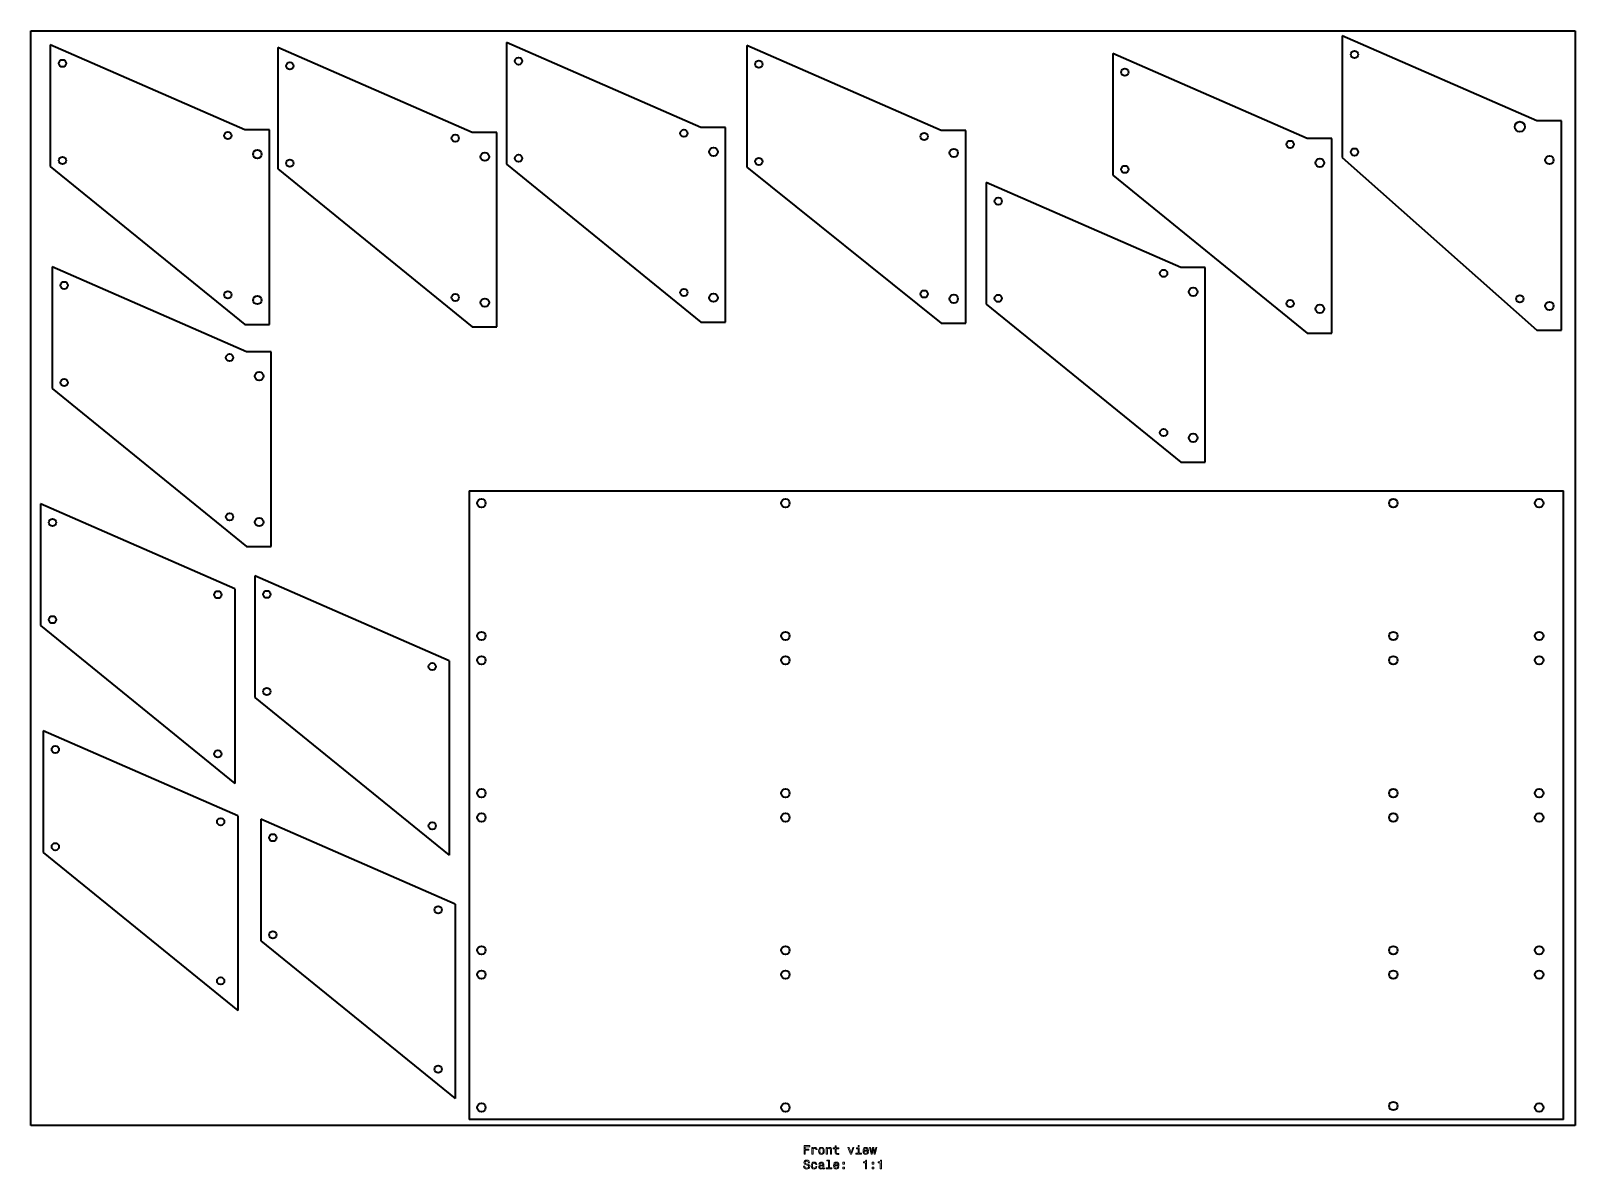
# Model space of a CAD drawing. Extents: x 1020 to 1655, y 40 to 508.
import ezdxf

# ---------------------------------------------------------------- set-up
doc = ezdxf.new("R2010")
doc.units = 0

msp = doc.modelspace()

# ---------------------------------------------------------------- linework, layer by layer
at = {"color": 7, "lineweight": 35}
for p, q in [((1020.132568, 508.251923), (1655.132568, 508.251923)), ((1020.132568, 58.251923), (1020.132568, 508.251923)), ((1655.132568, 508.251923), (1655.132568, 58.251923)), ((1108.115723, 467.595032), (1028.115967, 502.546051)), ((1028.115967, 502.546051), (1028.115967, 452.546051)), ((1295.67688, 468.540833), (1215.677124, 503.491821)), ((1215.677124, 503.491821), (1215.677124, 453.491821)), ((1394.47522, 467.233887), (1314.475586, 502.184875)), ((1314.475586, 502.184875), (1314.475586, 452.184875)), ((1639.40625, 471.248779), (1559.406616, 506.199768)), ((1559.406616, 506.199768), (1559.406616, 456.199768)), ((1201.63501, 466.516907), (1121.635254, 501.467926)), ((1121.635254, 501.467926), (1121.635254, 451.467926)), ((1544.990723, 463.99408), (1464.991089, 498.945068)), ((1464.991089, 498.945068), (1464.991089, 448.945068)), ((1649.54126, 385.159119), (1649.54126, 471.248779)), ((1118.250732, 387.595032), (1118.250732, 467.595032)), ((1211.77002, 386.516907), (1211.77002, 466.516907)), ((1305.81189, 388.540833), (1305.81189, 468.540833)), ((1404.610229, 388.05545), (1404.610229, 467.233887)), ((1555.125732, 383.994049), (1555.125732, 463.99408)), ((1028.115967, 452.546051), (1108.115723, 387.595032)), ((1121.635254, 451.467926), (1201.63501, 386.516907)), ((1215.677124, 453.491821), (1295.67688, 388.540833)), ((1314.475586, 452.184875), (1394.47522, 388.05545)), ((1559.406616, 456.199768), (1639.40625, 385.159119)), ((1492.932617, 410.960327), (1412.932983, 445.911316)), ((1412.932983, 445.911316), (1412.932983, 395.911316)), ((1464.991089, 448.945068), (1544.990723, 383.99408)), ((1108.841919, 376.314178), (1028.842285, 411.265167)), ((1028.842285, 411.265167), (1028.842285, 361.265167)), ((1503.067627, 330.960327), (1503.067627, 410.960327)), ((1412.932983, 395.911316), (1492.932617, 330.960327)), ((1118.976929, 296.314178), (1118.976929, 376.314148)), ((1028.842285, 361.265167), (1108.841919, 296.314178)), ((1200.37854, 319.073486), (1650.37854, 319.073486)), ((1200.37854, 319.073486), (1200.37854, 60.605209)), ((1650.37854, 60.605209), (1650.37854, 319.073486)), ((1024.026367, 313.788239), (1024.026367, 263.788239)), ((1104.026001, 278.837219), (1024.026367, 313.788239)), ((1112.187012, 284.219574), (1112.187012, 234.219559)), ((1192.186768, 249.268555), (1112.187012, 284.219574)), ((1104.026001, 278.837219), (1104.026001, 198.837219)), ((1024.026367, 263.788239), (1104.026001, 198.837219)), ((1192.186768, 249.268555), (1192.186768, 169.268555)), ((1112.187012, 234.219559), (1192.186768, 169.268555)), ((1025.179077, 220.439453), (1025.179077, 170.439453)), ((1105.178833, 185.488464), (1025.179077, 220.439453)), ((1105.178833, 185.488464), (1105.178833, 105.488449)), ((1114.622803, 184.176331), (1114.622803, 134.176331)), ((1194.622437, 149.225342), (1114.622803, 184.176331)), ((1025.179077, 170.439453), (1105.178833, 105.488449)), ((1194.622437, 149.225342), (1194.622437, 69.225342)), ((1114.622803, 134.176331), (1194.622437, 69.225342)), ((1655.132568, 58.251923), (1020.132568, 58.251923)), ((1650.37854, 60.605209), (1200.37854, 60.605209))]:
    msp.add_line(p, q, dxfattribs=at)
at = {"color": 7, "lineweight": 35, "ltscale": 0.253375}
for p, q in [((1649.54126, 471.248779), (1639.40625, 471.248779)), ((1118.250732, 467.595032), (1108.115723, 467.595032)), ((1211.77002, 466.516907), (1201.63501, 466.516907)), ((1305.81189, 468.540833), (1295.67688, 468.540833)), ((1404.610229, 467.233887), (1394.47522, 467.233887)), ((1555.125732, 463.99408), (1544.990723, 463.99408)), ((1503.067627, 410.960327), (1492.932617, 410.960327)), ((1108.115723, 387.595032), (1118.250732, 387.595032)), ((1295.67688, 388.540833), (1305.81189, 388.540833)), ((1394.47522, 388.05545), (1404.610229, 388.05545)), ((1201.63501, 386.516907), (1211.77002, 386.516907)), ((1544.990723, 383.99408), (1555.125732, 383.99408)), ((1639.40625, 385.159119), (1649.54126, 385.159119)), ((1118.976929, 376.314178), (1108.841919, 376.314178)), ((1492.932617, 330.960327), (1503.067627, 330.960327)), ((1108.841919, 296.314178), (1118.976929, 296.314178))]:
    msp.add_line(p, q, dxfattribs=at)
at = {"color": 7, "lineweight": 13}
for points in [[(1338.116699, 46.395294), (1338.585693, 46.395294), (1338.585693, 48.004086), (1340.05835, 48.004086), (1340.05835, 48.422672), (1338.585693, 48.422672), (1338.585693, 49.471664), (1340.39624, 49.471664), (1340.39624, 49.895294), (1338.116699, 49.895294)], [(1341.309082, 46.395294), (1341.75293, 46.395294), (1341.75293, 47.943565), (1341.798218, 48.316765), (1341.934448, 48.584053), (1342.156372, 48.745438), (1342.453857, 48.800915), (1342.675781, 48.76561), (1342.842163, 48.664745), (1342.943115, 48.493279), (1342.978394, 48.261288), (1343.427246, 48.261288), (1343.366699, 48.669788), (1343.200317, 48.962296), (1342.922974, 49.138809), (1342.544678, 49.199329), (1342.287476, 49.158981), (1342.065552, 49.058117), (1341.868896, 48.88665), (1341.712524, 48.654659), (1341.712524, 49.103508), (1341.309082, 49.103508)], [(1344.047607, 47.74688), (1344.128296, 47.131607), (1344.360229, 46.677715), (1344.728394, 46.395294), (1345.222656, 46.299473), (1345.711792, 46.395294), (1346.079956, 46.672672), (1346.312012, 47.126564), (1346.397705, 47.74688), (1346.312012, 48.362152), (1346.079956, 48.821087), (1345.711792, 49.098465), (1345.222656, 49.199329), (1344.728394, 49.098465), (1344.360229, 48.816044), (1344.128296, 48.362152)], [(1344.501465, 47.751923), (1344.546875, 48.205814), (1344.687988, 48.533623), (1344.915039, 48.735352), (1345.222656, 48.805958), (1345.525269, 48.735352), (1345.752197, 48.538666), (1345.893433, 48.205814), (1345.943848, 47.751923), (1345.893433, 47.292988), (1345.752197, 46.960136), (1345.525269, 46.758408), (1345.222656, 46.692844), (1344.915039, 46.758408), (1344.687988, 46.960136), (1344.546875, 47.292988)], [(1347.214722, 46.395294), (1347.658447, 46.395294), (1347.658447, 47.958694), (1347.703857, 48.316765), (1347.850098, 48.57901), (1348.077148, 48.740395), (1348.379639, 48.800915), (1348.621704, 48.750481), (1348.773071, 48.614315), (1348.848755, 48.387367), (1348.873901, 48.084774), (1348.873901, 46.395294), (1349.317749, 46.395294), (1349.317749, 48.175552), (1349.297607, 48.533623), (1349.206787, 48.831173), (1348.90918, 49.103508), (1348.44519, 49.199329), (1348.187988, 49.164024), (1347.971191, 49.068207), (1347.784546, 48.906822), (1347.638306, 48.689964), (1347.638306, 49.103508), (1347.214722, 49.103508)], [(1350.845825, 48.634487), (1350.845825, 47.277859), (1350.876099, 46.8391), (1351.017334, 46.536503), (1351.299683, 46.359993), (1351.778809, 46.299473), (1352.303345, 46.324688), (1352.303345, 46.707973), (1351.920044, 46.677715), (1351.572021, 46.71806), (1351.385498, 46.844143), (1351.30481, 47.055958), (1351.289673, 47.353508), (1351.289673, 48.634487), (1352.303345, 48.634487), (1352.303345, 49.01273), (1351.289673, 49.01273), (1351.289673, 49.804516), (1350.845825, 49.804516), (1350.845825, 49.01273), (1350.079224, 49.01273), (1350.079224, 48.634487)], [(1357.134766, 46.395294), (1357.60376, 46.395294), (1358.592285, 49.103508), (1358.133301, 49.103508), (1357.371704, 46.919788), (1356.595093, 49.103508), (1356.131104, 49.103508)], [(1360.715454, 46.768494), (1360.715454, 49.01273), (1359.575684, 49.01273), (1359.575684, 48.634487), (1360.271606, 48.634487), (1360.271606, 46.768494), (1359.363892, 46.768494), (1359.363892, 46.395294), (1361.633301, 46.395294), (1361.633301, 46.768494)], [(1360.730591, 50.016331), (1360.261475, 50.016331), (1360.261475, 49.512009), (1360.730591, 49.512009)], [(1362.783203, 47.6208), (1364.55835, 47.6208), (1364.563354, 47.827572), (1364.482666, 48.407543), (1364.260864, 48.841259), (1363.907837, 49.103508), (1363.438721, 49.199329), (1362.979858, 49.098465), (1362.626831, 48.816044), (1362.399902, 48.357109), (1362.319214, 47.751923), (1362.394775, 47.131607), (1362.621704, 46.677715), (1362.969727, 46.395294), (1363.423584, 46.299473), (1363.817017, 46.365036), (1364.139771, 46.536503), (1364.376831, 46.808838), (1364.512939, 47.171951), (1364.074219, 47.171951), (1363.983398, 46.970222), (1363.852295, 46.818924), (1363.479126, 46.697887), (1363.19165, 46.753365), (1362.974731, 46.929878), (1362.833618, 47.217339), (1362.783203, 47.605667)], [(1362.783203, 47.993996), (1362.838623, 48.34198), (1362.974731, 48.599186), (1363.181519, 48.755524), (1363.453857, 48.811001), (1363.721191, 48.755524), (1363.927979, 48.599186), (1364.054077, 48.34198), (1364.099487, 47.993996)], [(1366.071289, 46.395294), (1366.474731, 48.695007), (1366.878296, 46.395294), (1367.30188, 46.395294), (1367.967529, 49.103508), (1367.53894, 49.103508), (1367.090088, 46.803795), (1366.69165, 49.103508), (1366.25293, 49.103508), (1365.854492, 46.803795), (1365.40564, 49.103508), (1364.981934, 49.103508), (1365.647705, 46.395294)], [(1338.35376, 41.503365), (1337.894775, 41.503365), (1337.995728, 40.968781), (1338.247803, 40.575409), (1338.63623, 40.338379), (1339.160645, 40.252644), (1339.680176, 40.333336), (1340.068481, 40.555237), (1340.315552, 40.903221), (1340.406372, 41.362152), (1340.330688, 41.7757), (1340.118896, 42.042988), (1339.776001, 42.219501), (1339.317017, 42.350628), (1338.923584, 42.446449), (1338.666382, 42.5574), (1338.520142, 42.718781), (1338.474731, 42.970943), (1338.520142, 43.197887), (1338.651245, 43.369358), (1338.853027, 43.485352), (1339.130371, 43.5257), (1339.412842, 43.475266), (1339.634766, 43.3391), (1339.781006, 43.112152), (1339.851563, 42.804516), (1340.310547, 42.804516), (1340.310547, 42.814602), (1340.229858, 43.288666), (1339.992798, 43.641693), (1339.619629, 43.863594), (1339.115234, 43.939243), (1338.661377, 43.863594), (1338.30835, 43.651779), (1338.081421, 43.323971), (1338.000732, 42.900337), (1338.066284, 42.522095), (1338.257935, 42.264893), (1338.560547, 42.093422), (1338.974121, 41.962299), (1339.382568, 41.846302), (1339.690186, 41.735352), (1339.876831, 41.573971), (1339.942383, 41.311722), (1339.881836, 41.04443), (1339.725464, 40.842701), (1339.488525, 40.716621), (1339.180786, 40.676273), (1338.837891, 40.73175), (1338.575684, 40.893135), (1338.40918, 41.15538)], [(1342.867432, 42.158985), (1343.306152, 42.158985), (1343.215454, 42.562443), (1342.998535, 42.880165), (1342.660645, 43.076851), (1342.221924, 43.1525), (1341.737793, 43.051636), (1341.369629, 42.769215), (1341.137573, 42.31028), (1341.056885, 41.695007), (1341.132568, 41.084778), (1341.359497, 40.630886), (1341.717529, 40.348465), (1342.206787, 40.252644), (1342.640503, 40.328293), (1342.978394, 40.540108), (1343.210327, 40.872959), (1343.311279, 41.316765), (1342.887573, 41.316765), (1342.812012, 41.034344), (1342.670776, 40.822529), (1342.468994, 40.691406), (1342.221924, 40.651058), (1341.914307, 40.716621), (1341.692383, 40.91835), (1341.556152, 41.246159), (1341.510864, 41.710136), (1341.556152, 42.164028), (1341.697388, 42.491837), (1341.924316, 42.693565), (1342.221924, 42.764172), (1342.484131, 42.718781), (1342.680786, 42.602787), (1342.812012, 42.411144)], [(1345.787476, 40.701492), (1345.787476, 40.686359), (1345.812744, 40.514893), (1345.888306, 40.393852), (1346.206055, 40.298031), (1346.453125, 40.338379), (1346.453125, 40.681316), (1346.34729, 40.666187), (1346.206055, 40.73175), (1346.180786, 40.933479), (1346.180786, 42.335495), (1346.120361, 42.693565), (1345.943848, 42.945728), (1345.63623, 43.097023), (1345.202393, 43.1525), (1344.778809, 43.09198), (1344.466187, 42.920509), (1344.269409, 42.653221), (1344.203857, 42.300194), (1344.203857, 42.269936), (1344.602295, 42.269936), (1344.637573, 42.48175), (1344.748535, 42.633049), (1344.930176, 42.723824), (1345.187378, 42.759129), (1345.434448, 42.733913), (1345.610962, 42.658264), (1345.716919, 42.527138), (1345.752197, 42.345585), (1345.731934, 42.133766), (1345.651245, 42.027859), (1345.449585, 41.977428), (1345.071289, 41.93708), (1344.637573, 41.846302), (1344.329956, 41.684921), (1344.148438, 41.432758), (1344.092896, 41.059559), (1344.143433, 40.726707), (1344.299683, 40.479588), (1344.55188, 40.32325), (1344.899902, 40.267773), (1345.368896, 40.37368)], [(1345.737061, 41.296593), (1345.676514, 41.034344), (1345.515137, 40.832615), (1345.273071, 40.701492), (1344.975464, 40.656101), (1344.783813, 40.681316), (1344.647705, 40.762009), (1344.562012, 40.903221), (1344.536743, 41.099907), (1344.556885, 41.276421), (1344.637573, 41.4025), (1344.960327, 41.543709), (1345.368896, 41.604229), (1345.737061, 41.725266)], [(1348.09729, 43.596302), (1348.09729, 40.721664), (1347.184448, 40.721664), (1347.184448, 40.348465), (1349.448853, 40.348465), (1349.448853, 40.721664), (1348.541016, 40.721664), (1348.541016, 43.969501), (1347.401245, 43.969501), (1347.401245, 43.596302)], [(1350.639038, 41.573971), (1352.414307, 41.573971), (1352.419312, 41.780743), (1352.338623, 42.360714), (1352.116699, 42.79443), (1351.763672, 43.056679), (1351.294678, 43.1525), (1350.835693, 43.051636), (1350.482666, 42.769215), (1350.255737, 42.31028), (1350.175049, 41.705093), (1350.250732, 41.084778), (1350.477661, 40.630886), (1350.825684, 40.348465), (1351.279541, 40.252644), (1351.672974, 40.318207), (1351.995728, 40.489674), (1352.232666, 40.762009), (1352.368896, 41.125122), (1351.930176, 41.125122), (1351.839355, 40.923393), (1351.708252, 40.772095), (1351.334961, 40.651058), (1351.047607, 40.706535), (1350.830688, 40.883049), (1350.689453, 41.170509), (1350.639038, 41.558838)], [(1350.639038, 41.947166), (1350.69458, 42.295151), (1350.830688, 42.552357), (1351.037476, 42.708694), (1351.309814, 42.764172), (1351.577148, 42.708694), (1351.783813, 42.552357), (1351.909912, 42.295151), (1351.955322, 41.947166)], [(1353.982666, 42.305237), (1354.678711, 42.305237), (1354.678711, 43.056679), (1353.982666, 43.056679)], [(1353.982666, 40.348465), (1354.678711, 40.348465), (1354.678711, 41.099907), (1353.982666, 41.099907)], [(1363.348022, 40.348465), (1363.806885, 40.348465), (1363.806885, 43.87368), (1363.463989, 43.87368), (1363.373169, 43.566044), (1363.19165, 43.359272), (1362.914307, 43.238235), (1362.531006, 43.197887), (1362.531006, 42.839821), (1363.348022, 42.839821)], [(1366.126831, 42.305237), (1366.822754, 42.305237), (1366.822754, 43.056679), (1366.126831, 43.056679)], [(1366.126831, 40.348465), (1366.822754, 40.348465), (1366.822754, 41.099907), (1366.126831, 41.099907)], [(1369.420044, 40.348465), (1369.878906, 40.348465), (1369.878906, 43.87368), (1369.536011, 43.87368), (1369.44519, 43.566044), (1369.263672, 43.359272), (1368.986328, 43.238235), (1368.603027, 43.197887), (1368.603027, 42.839821), (1369.420044, 42.839821)]]:
    msp.add_lwpolyline(points, close=True, dxfattribs=at)
at = {"color": 7, "lineweight": 35}
for centre, radius in [((1033.115967, 494.905243), 1.5), ((1126.635254, 493.827118), 1.5), ((1220.677124, 495.851013), 1.5), ((1319.475586, 494.544098), 1.5), ((1564.406616, 498.55896), 1.5), ((1469.991089, 491.30426), 1.5), ((1632.40625, 468.850647), 2.103242), ((1101.115723, 465.196899), 1.5), ((1194.63501, 464.118774), 1.5), ((1288.67688, 466.1427), 1.5), ((1387.47522, 464.835754), 1.5), ((1113.250732, 457.595032), 1.75), ((1206.77002, 456.516907), 1.75), ((1220.677124, 455.872803), 1.5), ((1300.81189, 458.540833), 1.75), ((1399.610229, 458.05542), 1.75), ((1537.990723, 461.595947), 1.5), ((1564.406616, 458.446564), 1.5), ((1033.115967, 454.927032), 1.5), ((1126.635254, 453.848907), 1.5), ((1319.475586, 454.584961), 1.5), ((1469.991089, 451.32605), 1.5), ((1550.125732, 453.99408), 1.75), ((1644.54126, 455.159119), 1.75), ((1417.932983, 438.270508), 1.5), ((1485.932617, 408.562195), 1.5), ((1033.842285, 403.624359), 1.5), ((1101.115723, 399.718719), 1.5), ((1194.63501, 398.640594), 1.5), ((1288.67688, 400.66449), 1.5), ((1300.81189, 398.540833), 1.75), ((1387.47522, 400.074982), 1.5), ((1498.067627, 400.960327), 1.75), ((1113.250732, 397.595032), 1.75), ((1206.77002, 396.516907), 1.75), ((1399.610229, 398.05545), 1.75), ((1417.932983, 398.292297), 1.5), ((1537.990723, 396.117737), 1.5), ((1550.125732, 393.99408), 1.75), ((1632.40625, 398.062073), 1.5), ((1644.54126, 395.159119), 1.75), ((1101.841919, 373.916046), 1.5), ((1033.842285, 363.646149), 1.5), ((1113.976929, 366.314178), 1.75), ((1485.932617, 343.083984), 1.5), ((1498.067627, 340.960327), 1.75), ((1205.37854, 314.073517), 1.75), ((1330.37854, 314.073517), 1.75), ((1580.37854, 314.073517), 1.75), ((1640.37854, 314.073517), 1.75), ((1029.026367, 306.14743), 1.5), ((1101.841919, 308.437836), 1.5), ((1113.976929, 306.314178), 1.75), ((1097.026001, 276.439087), 1.5), ((1117.187012, 276.578766), 1.5), ((1029.026367, 266.169189), 1.5), ((1205.37854, 259.456512), 1.75), ((1330.37854, 259.456512), 1.75), ((1580.37854, 259.456512), 1.75), ((1640.37854, 259.456512), 1.75), ((1185.186768, 246.870438), 1.5), ((1205.37854, 249.456512), 1.75), ((1330.37854, 249.456512), 1.75), ((1580.37854, 249.456512), 1.75), ((1640.37854, 249.456512), 1.75), ((1117.187012, 236.60054), 1.5), ((1030.179077, 212.798645), 1.5), ((1097.026001, 210.960892), 1.5), ((1205.37854, 194.839508), 1.75), ((1330.37854, 194.839508), 1.75), ((1580.37854, 194.839508), 1.75), ((1640.37854, 194.839508), 1.75), ((1098.178833, 183.090332), 1.5), ((1205.37854, 184.839508), 1.75), ((1330.37854, 184.839508), 1.75), ((1580.37854, 184.839508), 1.75), ((1640.37854, 184.839508), 1.75), ((1119.622803, 176.535538), 1.5), ((1185.186768, 181.392227), 1.5), ((1030.179077, 172.820435), 1.5), ((1187.622437, 146.827209), 1.5), ((1119.622803, 136.557312), 1.5), ((1205.37854, 130.222504), 1.75), ((1330.37854, 130.222504), 1.75), ((1580.37854, 130.222504), 1.75), ((1640.37854, 130.222504), 1.75), ((1205.37854, 120.222504), 1.75), ((1330.37854, 120.222504), 1.75), ((1580.37854, 120.222504), 1.75), ((1640.37854, 120.222504), 1.75), ((1098.178833, 117.612122), 1.5), ((1187.622437, 81.348999), 1.5), ((1205.37854, 65.605209), 1.75), ((1330.37854, 65.605209), 1.75), ((1580.37854, 66.204803), 1.75), ((1640.37854, 65.605209), 1.75)]:
    msp.add_circle(centre, radius, dxfattribs=at)

doc.saveas('drawing.dxf')
